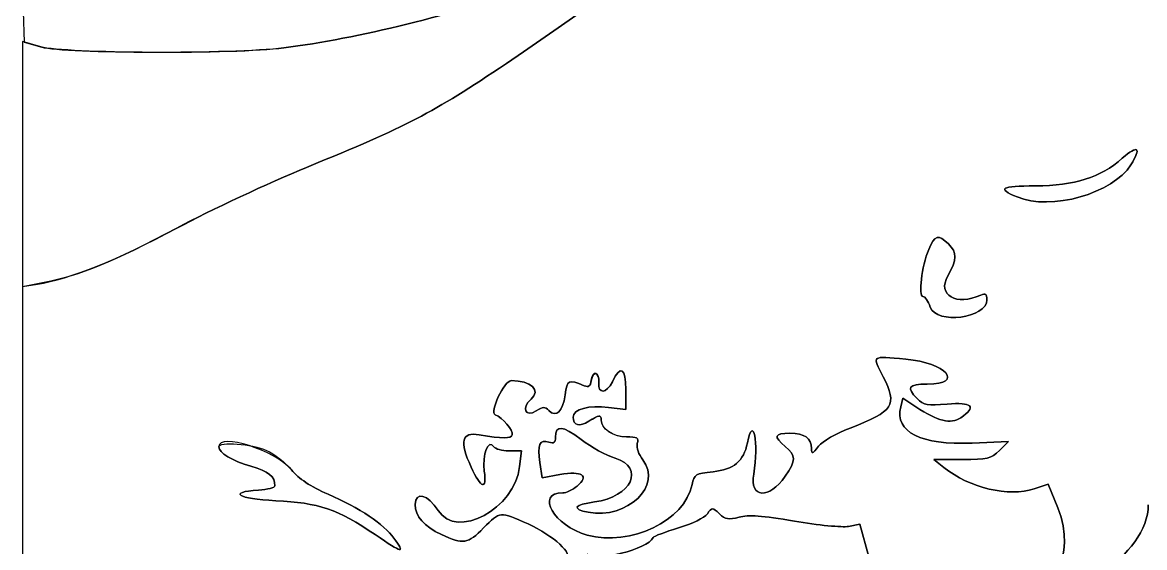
# Model space of a CAD drawing. Extents: x 0 to 106, y 0 to 59.
# Drawn here: x 0 to 14.11, y 31.93 to 38.53 of the extents above; entities that cross this region are included whole.
import ezdxf

# ---------------------------------------------------------------- set-up
doc = ezdxf.new("R2010")
doc.units = 0
doc.layers.get('0').update_dxf_attribs({"linetype": 'CONTINUOUS'})

msp = doc.modelspace()

# ---------------------------------------------------------------- linework, layer by layer
at = {"color": 7}
for p, q in [((0.00926, 38.665569), (0.02196, 38.279807)), ((0.23151, 38.222657), (0, 38.289067)), ((0, 38.289067), (0, 36.748136)), ((0.02196, 38.279807), (0.242623, 38.218688)), ((0, 36.748136), (0, 35.207204)), ((0.272256, 35.25721), (0, 35.2035)), ((0, 35.207204), (0.187325, 35.237366)), ((0, 35.2035), (0, 31.722116)), ((7.584802, 33.660187), (7.584802, 33.91207)), ((7.584802, 33.91207), (7.584802, 33.660187)), ((11.042373, 33.693524), (11.070154, 33.80412)), ((11.070154, 33.80412), (11.042373, 33.693524)), ((11.070154, 33.80412), (11.234725, 33.695376)), ((11.234725, 33.695376), (11.070154, 33.80412)), ((7.369431, 33.688762), (7.584802, 33.660187)), ((7.584802, 33.660187), (7.369431, 33.688762)), ((12.397038, 33.260667), (11.94222, 33.240294)), ((11.94222, 33.240294), (12.397038, 33.260667)), ((12.282738, 33.146367), (12.397038, 33.260667)), ((12.397038, 33.260667), (12.282738, 33.146367)), ((6.115837, 33.142398), (6.273264, 33.142398)), ((6.273264, 33.142398), (6.115837, 33.142398)), ((6.273264, 33.142398), (6.251039, 32.944225)), ((6.251039, 32.944225), (6.273264, 33.142398)), ((11.583974, 32.933113), (11.460414, 33.032331)), ((11.460414, 33.032331), (11.814426, 33.032331)), ((11.814426, 33.032331), (11.460414, 33.032331)), ((11.460414, 33.032331), (11.583974, 32.933113)), ((6.534407, 32.803202), (6.505568, 32.994761)), ((6.505568, 32.994761), (6.534407, 32.803202)), ((6.756657, 32.843684), (6.534407, 32.803202)), ((6.534407, 32.803202), (6.756657, 32.843684)), ((12.898423, 32.724092), (12.721946, 32.66509)), ((12.721946, 32.66509), (12.898423, 32.724092)), ((13.019602, 32.423261), (12.898423, 32.724092)), ((12.898423, 32.724092), (13.019602, 32.423261)), ((10.385413, 32.191486), (10.526701, 32.218209)), ((10.526701, 32.218209), (10.385413, 32.191486)), ((10.526701, 32.218209), (10.643117, 31.807577)), ((10.643117, 31.807577), (10.526701, 32.218209))]:
    msp.add_line(p, q, dxfattribs=at)
for points in [[(6.08541, 38.013372), (8.386224, 39.553509), (10.947917, 41.715947), (11.72976, 42.777718)], [(11.72976, 42.777718), (10.947917, 41.715947), (8.386224, 39.553509), (6.08541, 38.013372)], [(6.394178, 38.980687), (5.449881, 38.632231), (4.212162, 38.32505), (3.285328, 38.209163)], [(3.285328, 38.209163), (4.212162, 38.32505), (5.449881, 38.632231), (6.394178, 38.980687)], [(3.285328, 38.209163), (2.632866, 38.127671), (0.531283, 38.136932), (0.23151, 38.222657)], [(0.242623, 38.218688), (0.534193, 38.137726), (2.661176, 38.131111), (3.285328, 38.209163)], [(3.571871, 36.706067), (4.843986, 37.226502), (5.140055, 37.380489), (6.08541, 38.013372)], [(6.08541, 38.013372), (5.140055, 37.380489), (4.843986, 37.226502), (3.571871, 36.706067)], [(13.936118, 36.738611), (14.071849, 36.958479), (14.02687, 36.993139), (13.828961, 36.82116)], [(13.828961, 36.82116), (14.02687, 36.993139), (14.071849, 36.958479), (13.936118, 36.738611)], [(1.940187, 35.941686), (2.364843, 36.168434), (3.099061, 36.512392), (3.571871, 36.706067)], [(3.571871, 36.706067), (3.099061, 36.512392), (2.364843, 36.169228), (1.940187, 35.943274)], [(12.505517, 36.335121), (12.931231, 36.157057), (13.713074, 36.377719), (13.936118, 36.738611)], [(13.936118, 36.738611), (13.713074, 36.377719), (12.931231, 36.157057), (12.505517, 36.335121)], [(13.828961, 36.82116), (13.547974, 36.57695), (13.232327, 36.476409), (12.737292, 36.474027)], [(12.737292, 36.474027), (13.232327, 36.476409), (13.547974, 36.57695), (13.828961, 36.82116)], [(12.737292, 36.474027), (12.299407, 36.471646), (12.249665, 36.442013), (12.505517, 36.335121)], [(12.505517, 36.335121), (12.249665, 36.442013), (12.299407, 36.471646), (12.737292, 36.474027)], [(0.187325, 35.237366), (0.592137, 35.301925), (1.20253, 35.547193), (1.940187, 35.941686)], [(1.940187, 35.943274), (1.132945, 35.513326), (0.727603, 35.346639), (0.272256, 35.25721)], [(11.641654, 35.744307), (11.5173, 35.868662), (11.470204, 35.855168), (11.394268, 35.673135)], [(11.394268, 35.673135), (11.470204, 35.855168), (11.5173, 35.868662), (11.641654, 35.744307)], [(11.633187, 35.341877), (11.752778, 35.554337), (11.754366, 35.631595), (11.641654, 35.744307)], [(11.641654, 35.744307), (11.754366, 35.631595), (11.752778, 35.554337), (11.633187, 35.341877)], [(11.394268, 35.673135), (11.30775, 35.465966), (11.261183, 35.08285), (11.322566, 35.08285)], [(11.322566, 35.08285), (11.261183, 35.08285), (11.30775, 35.465966), (11.394268, 35.673135)], [(12.049641, 35.100312), (11.743518, 34.957967), (11.49772, 35.100577), (11.633187, 35.341877)], [(11.633187, 35.341877), (11.49772, 35.100577), (11.743518, 34.957967), (12.049641, 35.100312)], [(11.322566, 35.08285), (11.347702, 35.08285), (11.389241, 35.023319), (11.414641, 34.950558)], [(11.414641, 34.950558), (11.389241, 35.023319), (11.347702, 35.08285), (11.322566, 35.08285)], [(11.414641, 34.950558), (11.492693, 34.726457), (12.126634, 34.807154), (12.126634, 35.041046)], [(12.126634, 35.041046), (12.126634, 34.807154), (11.492693, 34.726457), (11.414641, 34.950558)], [(12.126634, 35.041046), (12.126634, 35.115923), (12.11023, 35.128623), (12.049641, 35.100312)], [(12.049641, 35.100312), (12.11023, 35.128623), (12.126634, 35.115923), (12.126634, 35.041046)], [(11.106667, 34.294657), (10.66349, 34.332757), (10.683863, 34.348367), (10.822769, 34.074259)], [(10.822769, 34.074259), (10.683863, 34.348367), (10.66349, 34.332757), (11.106667, 34.294657)], [(11.377071, 33.980332), (11.84697, 33.980332), (11.614137, 34.251001), (11.106667, 34.294657)], [(11.106667, 34.294657), (11.614137, 34.251001), (11.84697, 33.980332), (11.377071, 33.980332)], [(7.15115, 34.032191), (7.170465, 34.167922), (7.256454, 34.138553), (7.245606, 33.999912)], [(7.245606, 33.999912), (7.255925, 34.132203), (7.171523, 34.152576), (7.15115, 34.02293)], [(7.584802, 33.91207), (7.584802, 34.187501), (7.521567, 34.224543), (7.417056, 34.01023)], [(7.417056, 34.01023), (7.521567, 34.224543), (7.584802, 34.187501), (7.584802, 33.91207)], [(6.144412, 34.024518), (6.056835, 34.024518), (5.868981, 33.61997), (5.944652, 33.594041)], [(5.944652, 33.594041), (5.868981, 33.61997), (6.056835, 34.024518), (6.144412, 34.024518)], [(6.394972, 33.793008), (6.524088, 33.903339), (6.39312, 34.024518), (6.144412, 34.024518)], [(6.144412, 34.024518), (6.39312, 34.024518), (6.524088, 33.903339), (6.394972, 33.793008)], [(7.063044, 33.959959), (6.861961, 34.043039), (6.848203, 34.036424), (6.822538, 33.84513)], [(6.822538, 33.84513), (6.848203, 34.036424), (6.861961, 34.043039), (7.063044, 33.959959)], [(7.063044, 33.959959), (7.117813, 33.937205), (7.140567, 33.955726), (7.15115, 34.032191)], [(7.15115, 34.02293), (7.140832, 33.954932), (7.11649, 33.937735), (7.063044, 33.959959)], [(7.417056, 34.01023), (7.343767, 33.860212), (7.234494, 33.853597), (7.245606, 33.999912)], [(7.245606, 33.999912), (7.234494, 33.853597), (7.343767, 33.860212), (7.417056, 34.01023)], [(10.822769, 34.074259), (11.005067, 33.714956), (10.95559, 33.638756), (10.405257, 33.428412)], [(10.405257, 33.428412), (10.95559, 33.638756), (11.005067, 33.714956), (10.822769, 34.074259)], [(11.2506, 33.798035), (11.10799, 33.940645), (11.135506, 33.980332), (11.377071, 33.980332)], [(11.377071, 33.980332), (11.135506, 33.980332), (11.10799, 33.940645), (11.2506, 33.798035)], [(6.459266, 33.644841), (6.323005, 33.555677), (6.267443, 33.683735), (6.394972, 33.793008)], [(6.394972, 33.793008), (6.267443, 33.683735), (6.323005, 33.555677), (6.459266, 33.644841)], [(6.822538, 33.84513), (6.794492, 33.634787), (6.712207, 33.555147), (6.619338, 33.648016)], [(6.619338, 33.648016), (6.712207, 33.555147), (6.794492, 33.634787), (6.822538, 33.84513)], [(6.923344, 33.565202), (6.923344, 33.663626), (7.12919, 33.720776), (7.369431, 33.688762)], [(7.369431, 33.688762), (7.12919, 33.720776), (6.923344, 33.663626), (6.923344, 33.565202)], [(11.625514, 33.730301), (11.3776, 33.707283), (11.333679, 33.71522), (11.2506, 33.798035)], [(11.2506, 33.798035), (11.333679, 33.71522), (11.3776, 33.707283), (11.625514, 33.730301)], [(11.796699, 33.557793), (12.003603, 33.693524), (11.937987, 33.759406), (11.625514, 33.730301)], [(11.625514, 33.730301), (11.937987, 33.759406), (12.003603, 33.693524), (11.796699, 33.557793)], [(5.944652, 33.594041), (6.032493, 33.564143), (6.176956, 33.39481), (6.158964, 33.342952)], [(6.158964, 33.342952), (6.176956, 33.39481), (6.032493, 33.564143), (5.944652, 33.594041)], [(6.619338, 33.648016), (6.566686, 33.700668), (6.543403, 33.700139), (6.459266, 33.644841)], [(6.459266, 33.644841), (6.543403, 33.700139), (6.566686, 33.700668), (6.619338, 33.648016)], [(7.122046, 33.513608), (7.252221, 33.598804), (7.276033, 33.600391), (7.276033, 33.524191)], [(7.276033, 33.531864), (7.276033, 33.600127), (7.249575, 33.596952), (7.122046, 33.513608)], [(9.193996, 32.850563), (9.262787, 33.24241), (9.188175, 33.608858), (9.114621, 33.240823)], [(9.114621, 33.240823), (9.188175, 33.608858), (9.262787, 33.24241), (9.193996, 32.850563)], [(11.94222, 33.240294), (11.297696, 33.211719), (10.963792, 33.379993), (11.042373, 33.693524)], [(11.042373, 33.693524), (10.963792, 33.379993), (11.297696, 33.211719), (11.94222, 33.240294)], [(11.234725, 33.695376), (11.510156, 33.513079), (11.66917, 33.474185), (11.796699, 33.557793)], [(11.796699, 33.557793), (11.66917, 33.474185), (11.510156, 33.513079), (11.234725, 33.695376)], [(6.702682, 33.313319), (6.702682, 33.470481), (6.789994, 33.462543), (7.024415, 33.284479)], [(7.024415, 33.284479), (6.789994, 33.462543), (6.702682, 33.470481), (6.702682, 33.313319)], [(7.122046, 33.513608), (7.007482, 33.438466), (6.923344, 33.460427), (6.923344, 33.565202)], [(6.923344, 33.565202), (6.923344, 33.460427), (7.007482, 33.438466), (7.122046, 33.513608)], [(7.587448, 33.318875), (7.423935, 33.318875), (7.276033, 33.419946), (7.276033, 33.531864)], [(7.276033, 33.524191), (7.276033, 33.419681), (7.432667, 33.318875), (7.595121, 33.318875)], [(3.38243, 32.901892), (3.178965, 33.148748), (2.469353, 33.375231), (2.469353, 33.193462)], [(5.743569, 33.342952), (5.520525, 33.380523), (5.491685, 33.267017), (5.64091, 32.938404)], [(5.64091, 32.938404), (5.491685, 33.267017), (5.520525, 33.380523), (5.743569, 33.342952)], [(6.158964, 33.342952), (6.141766, 33.29321), (6.038579, 33.29321), (5.743569, 33.342952)], [(5.743569, 33.342952), (6.038579, 33.29321), (6.141766, 33.29321), (6.158964, 33.342952)], [(5.807333, 32.886811), (5.779023, 33.09345), (5.86025, 33.301148), (5.926925, 33.193198)], [(5.926925, 33.193198), (5.86025, 33.301148), (5.779023, 33.09345), (5.807333, 32.886811)], [(6.61828, 33.251671), (6.682309, 33.231298), (6.702682, 33.246114), (6.702682, 33.313319)], [(6.702682, 33.313319), (6.702682, 33.246114), (6.682309, 33.231298), (6.61828, 33.251671)], [(7.730323, 33.232621), (7.749637, 33.306969), (7.730058, 33.318875), (7.587448, 33.318875)], [(7.595121, 33.318875), (7.730058, 33.318875), (7.749637, 33.306439), (7.730323, 33.232621)], [(9.64855, 33.36306), (9.452494, 33.36306), (9.440058, 33.326283), (9.591135, 33.194785)], [(9.591135, 33.194785), (9.440058, 33.326283), (9.452494, 33.36306), (9.64855, 33.36306)], [(9.921864, 33.171767), (9.921864, 33.301412), (9.833758, 33.36306), (9.64855, 33.36306)], [(9.64855, 33.36306), (9.833758, 33.36306), (9.921864, 33.301412), (9.921864, 33.171767)], [(10.405257, 33.428412), (10.230103, 33.361473), (10.06077, 33.263048), (10.010235, 33.199019)], [(10.010235, 33.199019), (10.06077, 33.263048), (10.230103, 33.361473), (10.405257, 33.428412)], [(2.469353, 33.193462), (2.469353, 33.261989), (2.886072, 33.22971), (3.06784, 33.14716)], [(2.469353, 33.193462), (2.469353, 33.116469), (2.631807, 33.018044), (2.872578, 32.949252)], [(2.872578, 32.949252), (2.631807, 33.018044), (2.469353, 33.116469), (2.469353, 33.193462)], [(5.926925, 33.193198), (5.944122, 33.165417), (6.029054, 33.142398), (6.115837, 33.142398)], [(6.115837, 33.142398), (6.029054, 33.142398), (5.944122, 33.165417), (5.926925, 33.193198)], [(6.505568, 32.994761), (6.471966, 33.219656), (6.502128, 33.288448), (6.61828, 33.251671)], [(6.61828, 33.251671), (6.502128, 33.288448), (6.471966, 33.219656), (6.505568, 32.994761)], [(7.024415, 33.284479), (7.150621, 33.188435), (7.343238, 33.082602), (7.45251, 33.049)], [(7.45251, 33.049), (7.343238, 33.082602), (7.150621, 33.188435), (7.024415, 33.284479)], [(7.800437, 33.028098), (7.746991, 33.09636), (7.717358, 33.182615), (7.730323, 33.232621)], [(7.730323, 33.232621), (7.717358, 33.182615), (7.746991, 33.09636), (7.800437, 33.028098)], [(9.114621, 33.240823), (9.068848, 33.011694), (8.942377, 32.905861), (8.683086, 32.879667)], [(8.683086, 32.879667), (8.942377, 32.905861), (9.068848, 33.011694), (9.114621, 33.240823)], [(9.591135, 33.194785), (9.728983, 33.074929), (9.728983, 33.02704), (9.589812, 32.822517)], [(9.589812, 32.822517), (9.728983, 33.02704), (9.728983, 33.074929), (9.591135, 33.194785)], [(10.010235, 33.199019), (9.932183, 33.099535), (9.921864, 33.09636), (9.921864, 33.171767)], [(9.921864, 33.171767), (9.921864, 33.09636), (9.932183, 33.099535), (10.010235, 33.199019)], [(3.06784, 33.14716), (3.16653, 33.102446), (3.308082, 32.992115), (3.38243, 32.901892)], [(7.114638, 32.369286), (7.60491, 32.277211), (8.052849, 32.707423), (7.800437, 33.028098)], [(7.800437, 33.028098), (8.052849, 32.707423), (7.60491, 32.277211), (7.114638, 32.369286)], [(7.45251, 33.049), (7.831922, 32.932584), (7.657033, 32.561109), (7.193484, 32.499726)], [(7.193484, 32.499726), (7.657033, 32.561109), (7.831922, 32.932584), (7.45251, 33.049)], [(11.814426, 33.032331), (12.136688, 33.032331), (12.179022, 33.04265), (12.282738, 33.146367)], [(12.282738, 33.146367), (12.179022, 33.04265), (12.136688, 33.032331), (11.814426, 33.032331)], [(2.872578, 32.949252), (3.094563, 32.885752), (3.174996, 32.819607), (3.174996, 32.70028)], [(3.174996, 32.70028), (3.174996, 32.819607), (3.094563, 32.885752), (2.872578, 32.949252)], [(3.843598, 32.596299), (3.6232, 32.692342), (3.473446, 32.791296), (3.38243, 32.901892)], [(3.38243, 32.901892), (3.473446, 32.791296), (3.6232, 32.692342), (3.843598, 32.596299)], [(6.251039, 32.944225), (6.190714, 32.410297), (5.461788, 32.018449), (5.225515, 32.392834)], [(5.225515, 32.392834), (5.461788, 32.018449), (6.190714, 32.410297), (6.251039, 32.944225)], [(5.64091, 32.938404), (5.765264, 32.664561), (5.8412, 32.641013), (5.807333, 32.886811)], [(5.807333, 32.886811), (5.8412, 32.641013), (5.765264, 32.664561), (5.64091, 32.938404)], [(6.973615, 32.698428), (7.133159, 32.828867), (7.035527, 32.894219), (6.756657, 32.843684)], [(6.756657, 32.843684), (7.035527, 32.894219), (7.133159, 32.828867), (6.973615, 32.698428)], [(8.683086, 32.879667), (8.461895, 32.857177), (8.446284, 32.847652), (8.419826, 32.717478)], [(8.419826, 32.717478), (8.446284, 32.847652), (8.461895, 32.857177), (8.683086, 32.879667)], [(12.721946, 32.66509), (12.400478, 32.557405), (11.908353, 32.673292), (11.583974, 32.933113)], [(11.583974, 32.933113), (11.908353, 32.673292), (12.400478, 32.557405), (12.721946, 32.66509)], [(9.589812, 32.822517), (9.389523, 32.527507), (9.14055, 32.545234), (9.193996, 32.850563)], [(9.193996, 32.850563), (9.14055, 32.545234), (9.389523, 32.527507), (9.589812, 32.822517)], [(2.968886, 32.648686), (2.570953, 32.622757), (2.707478, 32.537826), (3.184257, 32.514807)], [(3.184257, 32.514807), (2.707478, 32.537826), (2.570953, 32.622757), (2.968886, 32.648686)], [(3.174996, 32.70028), (3.174996, 32.679378), (3.082392, 32.656094), (2.968886, 32.648686)], [(2.968886, 32.648686), (3.082392, 32.656094), (3.174996, 32.679378), (3.174996, 32.70028)], [(4.671478, 32.044114), (4.547653, 32.217945), (4.235974, 32.425907), (3.843598, 32.596299)], [(3.843598, 32.596299), (4.235974, 32.425907), (4.547653, 32.217945), (4.671478, 32.044114)], [(5.225515, 32.392834), (5.098251, 32.594182), (4.938972, 32.636515), (4.938972, 32.46877)], [(4.938972, 32.46877), (4.938972, 32.636515), (5.098251, 32.594182), (5.225515, 32.392834)], [(7.101144, 32.083537), (6.683103, 32.196514), (6.441539, 32.613232), (6.794492, 32.613232)], [(6.794492, 32.613232), (6.441539, 32.613232), (6.683103, 32.196514), (7.101144, 32.083537)], [(6.794492, 32.613232), (6.835767, 32.613232), (6.916201, 32.651596), (6.973615, 32.698428)], [(6.973615, 32.698428), (6.916201, 32.651596), (6.835767, 32.613232), (6.794492, 32.613232)], [(8.419826, 32.717478), (8.327222, 32.261866), (7.649096, 31.935899), (7.101144, 32.083537)], [(7.101144, 32.083537), (7.649096, 31.935899), (8.327222, 32.261866), (8.419826, 32.717478)], [(3.184257, 32.514807), (3.7248, 32.488878), (3.964248, 32.407122), (4.433618, 32.088564)], [(4.433618, 32.088564), (3.964248, 32.407122), (3.7248, 32.488878), (3.184257, 32.514807)], [(4.938972, 32.46877), (4.938972, 32.317693), (5.046392, 32.193868), (5.267848, 32.089622)], [(5.267848, 32.089622), (5.046392, 32.193868), (4.938972, 32.317693), (4.938972, 32.46877)], [(7.193484, 32.499726), (6.934192, 32.46533), (6.900326, 32.409503), (7.114638, 32.369286)], [(7.114638, 32.369286), (6.900326, 32.409503), (6.934192, 32.46533), (7.193484, 32.499726)], [(14.155192, 32.460832), (14.155192, 31.84012), (13.147396, 31.171783), (12.417676, 31.308837)], [(12.417676, 31.308837), (13.147396, 31.171783), (14.155192, 31.84012), (14.155192, 32.460832)], [(5.798866, 32.172437), (6.004183, 32.38278), (6.002331, 32.38278), (6.356872, 32.221914)], [(6.356872, 32.221914), (6.002331, 32.38278), (6.004183, 32.38278), (5.798866, 32.172437)], [(8.248112, 32.172966), (8.419561, 32.22403), (8.578047, 32.300759), (8.612178, 32.349443)], [(8.612178, 32.349443), (8.578047, 32.300759), (8.419561, 32.22403), (8.248112, 32.172966)], [(8.612178, 32.349443), (8.671444, 32.434374), (8.673296, 32.434374), (8.763519, 32.350236)], [(8.763519, 32.350236), (8.673296, 32.434374), (8.671444, 32.434374), (8.612178, 32.349443)], [(8.763519, 32.350236), (8.839984, 32.279063), (8.879936, 32.272184), (9.010375, 32.308168)], [(9.010375, 32.308168), (8.879936, 32.272184), (8.839984, 32.279063), (8.763519, 32.350236)], [(9.010375, 32.308168), (9.127321, 32.340447), (9.299829, 32.328011), (9.70517, 32.258161)], [(9.70517, 32.258161), (9.299829, 32.328011), (9.127321, 32.340447), (9.010375, 32.308168)], [(12.498903, 31.575537), (12.923558, 31.254598), (13.265929, 31.812074), (13.019602, 32.423261)], [(13.019602, 32.423261), (13.265929, 31.812074), (12.923558, 31.254598), (12.498903, 31.575537)], [(5.267848, 32.089622), (5.542221, 31.96077), (5.600958, 31.969766), (5.798866, 32.172437)], [(5.798866, 32.172437), (5.600958, 31.969766), (5.542221, 31.96077), (5.267848, 32.089622)], [(6.356872, 32.221914), (6.676753, 32.076657), (6.936838, 31.838268), (6.840265, 31.778737)], [(6.840265, 31.778737), (6.936838, 31.838268), (6.676753, 32.076657), (6.356872, 32.221914)], [(7.929818, 32.050199), (7.937756, 32.067926), (8.080895, 32.123224), (8.248112, 32.172966)], [(8.248112, 32.172966), (8.080895, 32.123224), (7.937756, 32.067926), (7.929818, 32.050199)], [(9.70517, 32.258161), (10.001503, 32.206832), (10.307626, 32.176934), (10.385413, 32.191486)], [(10.385413, 32.191486), (10.307626, 32.176934), (10.001503, 32.206832), (9.70517, 32.258161)], [(4.433618, 32.088564), (4.785513, 31.84991), (4.813559, 31.844618), (4.671478, 32.044114)], [(4.671478, 32.044114), (4.813559, 31.844618), (4.785513, 31.84991), (4.433618, 32.088564)], [(7.099557, 31.841708), (7.210946, 31.740902), (7.864995, 31.905208), (7.929818, 32.050199)], [(7.929818, 32.050199), (7.864995, 31.905208), (7.210946, 31.740902), (7.099557, 31.841708)]]:
    msp.add_open_spline(points, degree=3, dxfattribs=at)

doc.saveas('drawing.dxf')
